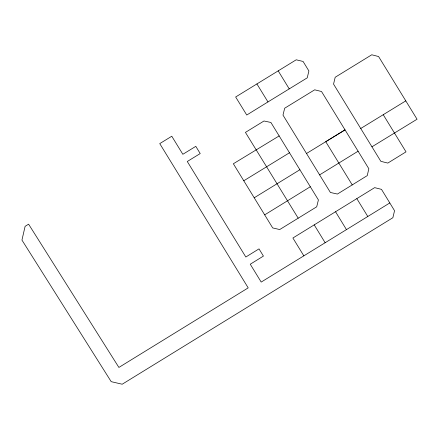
<?xml version="1.0" encoding="UTF-8"?>
<svg xmlns="http://www.w3.org/2000/svg" width="439" height="439" viewBox="0 0 439 439"><rect width="100%" height="100%" fill="white"/><g stroke="black" fill="none" stroke-linecap="round" stroke-linejoin="round"><path stroke-width="0.66" d="M298.196 218.188L245.434 132.391L263.998 120.994L270.896 122.459L318.401 199.932L316.711 206.802L279.714 229.548L272.69 227.923L264.679 214.858L310.318 186.74M267.966 101.93L246.756 115.023L235.655 96.992L296.21 59.803L303.08 61.455L308.891 70.964L307.24 77.835L267.966 101.93L256.914 83.942M352.237 184.907L337.421 194.049L330.397 192.48L282.99 115.111L284.67 108.224L314.692 89.814L321.535 91.521L368.842 168.752L367.245 175.622L352.237 184.907L325.754 141.693L345.038 129.867L306.493 153.513M303.843 255.844L292.895 238.009L374.654 187.645L381.496 189.363L394.546 210.709L392.867 217.722L122.207 384.218L111.204 381.667L21.95 240.084L25.111 226.326L28.612 224.186L118.892 367.432L248.2 287.869L159.752 143.608L171.786 136.244L182.843 154.292L195.799 146.346L200.211 153.557L187.277 161.497L245.829 257.013L259.005 248.875L263.422 256.085L250.257 264.223L261.205 282.074L389.805 202.95M299.892 169.723L254.219 197.786M319.603 174.887L358.103 151.197M279.166 135.92L233.356 163.758L264.679 214.858M243.793 180.769L289.493 152.767M360.726 128.501L405.79 100.877M371.943 146.813L417.05 119.227L378.588 56.532L371.762 54.782L335.193 77.259L333.552 84.112L380.849 161.343L387.818 163.078L406.015 151.861L383.231 114.7M356.836 198.647L367.794 216.493M278.205 70.866L289.224 88.87M314.225 224.889L325.145 242.74M335.561 211.768L346.464 229.63"/></g></svg>
